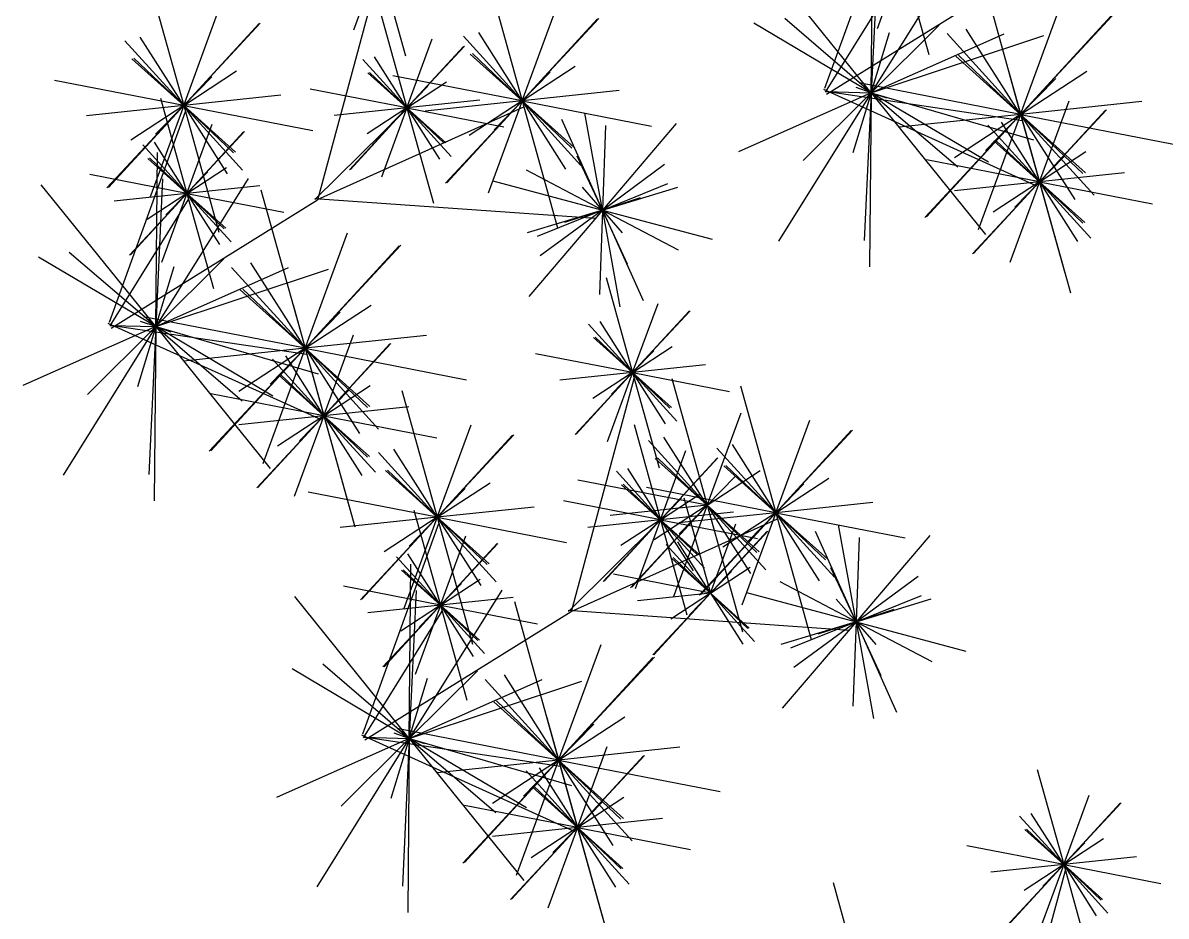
# Model space of a CAD drawing. Extents: x 2634 to 2816, y 1224 to 1357.
# Drawn here: x 2649.874 to 2651.316, y 1303.673 to 1304.8 of the extents above; entities that cross this region are included whole.
import ezdxf

# ---------------------------------------------------------------- set-up
doc = ezdxf.new("R2010")
doc.units = 0
doc.header["$LTSCALE"] = 35
doc.layers.add('FRACA', color=2, linetype='CONTINUOUS')

msp = doc.modelspace()

# ---------------------------------------------------------------- linework, layer by layer
at = {"layer": 'FRACA', "extrusion": (-0.26813, 0.963383, -1.83772e-16)}
for p, q in [((2650.8858, 1304.7177, 0.0036), (2650.9815, 1304.9831, -0.2874)), ((2650.2463, 1304.5769, 0.0007), (2650.3256, 1304.8706, -0.044)), ((2650.8865, 1304.7127, 0.0043), (2650.9856, 1304.8723, -0.03)), ((2650.8879, 1304.71, 0.0036), (2651.1482, 1304.8717, 0.0007)), ((2650.887, 1304.7138, 0.0029), (2651.1346, 1304.6769, -0.1847)), ((2649.9836, 1304.4226, 0.0036), (2650.0793, 1304.6881, -0.2874)), ((2650.2459, 1304.5771), (2650.5061, 1304.6939, -0.196)), ((2649.9843, 1304.4177, 0.0043), (2650.0834, 1304.5772, -0.03)), ((2649.9857, 1304.415, 0.0036), (2650.246, 1304.5767, 0.0007)), ((2649.9848, 1304.4188, 0.0029), (2650.2324, 1304.3819, -0.1847)), ((2650.566, 1304.0576, 0.0007), (2650.6454, 1304.3512, -0.044)), ((2650.3033, 1303.9033, 0.0036), (2650.3991, 1304.1687, -0.2874)), ((2650.5657, 1304.0577), (2650.8259, 1304.1746, -0.196)), ((2650.3041, 1303.8983, 0.0043), (2650.4032, 1304.0579, -0.03)), ((2650.3055, 1303.8957, 0.0036), (2650.5658, 1304.0574, 0.0007)), ((2650.3045, 1303.8994, 0.0029), (2650.5522, 1303.8625, -0.1847)), ((2651.1096, 1303.4372, 0.0007), (2651.189, 1303.7308, -0.044))]:
    msp.add_line(p, q, dxfattribs=at)
at = {"layer": 'FRACA', "extrusion": (0.684301, -0.641498, -0.346717)}
for p, q in [((2650.9441, 1304.7118, 0.2732), (2650.9461, 1304.9314, 0.3906)), ((2650.9441, 1304.7118, 0.2732), (2650.7999, 1304.8907, 0.1772)), ((2651.0609, 1304.8989, 0.1575), (2650.9441, 1304.7118, 0.2732)), ((2650.9441, 1304.7118, 0.2732), (2651.1618, 1304.7842, 0.3702)), ((2650.9441, 1304.7118, 0.2732), (2650.8274, 1304.5248, 0.3889)), ((2650.9441, 1304.7118, 0.2732), (2650.9251, 1304.7184, 0.025)), ((2650.9441, 1304.7118, 0.2732), (2650.9421, 1304.4922, 0.1558)), ((2650.9441, 1304.7118, 0.2732), (2651.0884, 1304.5329, 0.3691)), ((2650.9441, 1304.7118, 0.2732), (2650.9632, 1304.7052, 0.5214)), ((2650.0419, 1304.4168, 0.2732), (2650.044, 1304.6364, 0.3906)), ((2650.1587, 1304.6038, 0.1575), (2650.0419, 1304.4168, 0.2732)), ((2650.0419, 1304.4168, 0.2732), (2649.8977, 1304.5957, 0.1772)), ((2650.0419, 1304.4168, 0.2732), (2650.2596, 1304.4892, 0.3702)), ((2650.0419, 1304.4168, 0.2732), (2650.0229, 1304.4233, 0.025)), ((2650.0419, 1304.4168, 0.2732), (2649.9252, 1304.2297, 0.3889)), ((2650.0419, 1304.4168, 0.2732), (2650.0399, 1304.1972, 0.1558)), ((2650.0419, 1304.4168, 0.2732), (2650.1862, 1304.2379, 0.3691)), ((2650.0419, 1304.4168, 0.2732), (2650.061, 1304.4102, 0.5214)), ((2650.3617, 1303.8975, 0.2732), (2650.3637, 1304.1171, 0.3906)), ((2650.4784, 1304.0845, 0.1575), (2650.3617, 1303.8975, 0.2732)), ((2650.3617, 1303.8975, 0.2732), (2650.2175, 1304.0764, 0.1772)), ((2650.3617, 1303.8975, 0.2732), (2650.5793, 1303.9699, 0.3702)), ((2650.3617, 1303.8975, 0.2732), (2650.245, 1303.7104, 0.3889)), ((2650.3617, 1303.8975, 0.2732), (2650.3427, 1303.904, 0.025)), ((2650.3617, 1303.8975, 0.2732), (2650.3597, 1303.6778, 0.1558)), ((2650.3617, 1303.8975, 0.2732), (2650.506, 1303.7185, 0.3691)), ((2650.3617, 1303.8975, 0.2732), (2650.3807, 1303.8909, 0.5214))]:
    msp.add_line(p, q, dxfattribs=at)
at = {"layer": 'FRACA', "extrusion": (-0.908178, 0.025684, -0.417795)}
for p, q in [((2650.9528, 1304.8982, 0.2657), (2650.9441, 1304.7118, 0.2732)), ((2650.9441, 1304.7118, 0.2732), (2650.835, 1304.8054, 0.3925)), ((2650.9441, 1304.7118, 0.2732), (2651.0299, 1304.7972, 0.4155)), ((2650.9441, 1304.7118, 0.2732), (2650.9672, 1304.7876, 0.1041)), ((2650.9441, 1304.7118, 0.2732), (2651.1116, 1304.7862, 0.2372)), ((2650.9441, 1304.7118, 0.2732), (2650.7766, 1304.6374, 0.3092)), ((2650.9441, 1304.7118, 0.2732), (2650.8583, 1304.6264, 0.1309)), ((2650.9441, 1304.7118, 0.2732), (2650.921, 1304.636, 0.4423)), ((2650.9441, 1304.7118, 0.2732), (2650.9354, 1304.5254, 0.2807)), ((2650.9441, 1304.7118, 0.2732), (2651.0532, 1304.6183, 0.1539)), ((2650.0506, 1304.6032, 0.2657), (2650.0419, 1304.4168, 0.2732)), ((2650.0419, 1304.4168, 0.2732), (2649.9329, 1304.5103, 0.3925)), ((2650.0419, 1304.4168, 0.2732), (2650.1277, 1304.5022, 0.4155)), ((2650.0419, 1304.4168, 0.2732), (2650.065, 1304.4926, 0.1041)), ((2650.0419, 1304.4168, 0.2732), (2650.2094, 1304.4912, 0.2372)), ((2650.0419, 1304.4168, 0.2732), (2649.8744, 1304.3424, 0.3092)), ((2650.0419, 1304.4168, 0.2732), (2649.9561, 1304.3314, 0.1309)), ((2650.0419, 1304.4168, 0.2732), (2650.0188, 1304.341, 0.4423)), ((2650.0419, 1304.4168, 0.2732), (2650.0332, 1304.2304, 0.2807)), ((2650.0419, 1304.4168, 0.2732), (2650.151, 1304.3232, 0.1539)), ((2650.3704, 1304.0839, 0.2657), (2650.3617, 1303.8975, 0.2732)), ((2650.3617, 1303.8975, 0.2732), (2650.2526, 1303.991, 0.3925)), ((2650.3617, 1303.8975, 0.2732), (2650.4475, 1303.9828, 0.4155)), ((2650.3617, 1303.8975, 0.2732), (2650.3848, 1303.9733, 0.1041)), ((2650.3617, 1303.8975, 0.2732), (2650.5292, 1303.9719, 0.2372)), ((2650.3617, 1303.8975, 0.2732), (2650.1942, 1303.823, 0.3092)), ((2650.3617, 1303.8975, 0.2732), (2650.2759, 1303.8121, 0.1309)), ((2650.3617, 1303.8975, 0.2732), (2650.3386, 1303.8216, 0.4423)), ((2650.3617, 1303.8975, 0.2732), (2650.353, 1303.7111, 0.2807)), ((2650.3617, 1303.8975, 0.2732), (2650.4708, 1303.8039, 0.1539))]:
    msp.add_line(p, q, dxfattribs=at)
at = {"layer": 'FRACA', "extrusion": (-0.801363, -0.443394, -0.401521)}
for p, q in [((2650.3235, 1304.8782, -0.044), (2650.2914, 1304.7908, -0.0518)), ((2650.9835, 1304.8799, -0.03), (2650.9514, 1304.7925, -0.0379)), ((2651.1325, 1304.6845, -0.1847), (2651.1859, 1304.8301, -0.1716)), ((2650.504, 1304.7015, -0.196), (2650.5467, 1304.818, -0.1856)), ((2650.0772, 1304.6957, -0.2874), (2650.1199, 1304.8122, -0.2769)), ((2650.504, 1304.7015, -0.196), (2650.4492, 1304.7876, -0.2675)), ((2651.0398, 1304.7864, -0.1122), (2651.1325, 1304.6845, -0.1847)), ((2651.1325, 1304.6845, -0.1847), (2651.064, 1304.7921, -0.274)), ((2650.003, 1304.7772, -0.2294), (2650.0772, 1304.6957, -0.2874)), ((2650.0772, 1304.6957, -0.2874), (2650.0224, 1304.7817, -0.3588)), ((2650.3587, 1304.6927, 0.1877), (2650.3907, 1304.78, 0.1956)), ((2650.4299, 1304.783, -0.1381), (2650.504, 1304.7015, -0.196)), ((2650.3587, 1304.6927, 0.1877), (2650.3176, 1304.7572, 0.1342)), ((2650.3031, 1304.7538, 0.2312), (2650.3587, 1304.6927, 0.1877)), ((2650.504, 1304.7015, -0.196), (2650.5707, 1304.7452, -0.2917)), ((2650.0772, 1304.6957, -0.2874), (2650.1439, 1304.7394, -0.383)), ((2650.0772, 1304.6957, -0.2874), (2650.1125, 1304.732, -0.1737)), ((2650.504, 1304.7015, -0.196), (2650.5394, 1304.7378, -0.0823)), ((2651.1325, 1304.6845, -0.1847), (2651.2158, 1304.7391, -0.3043)), ((2651.1325, 1304.6845, -0.1847), (2651.1767, 1304.7299, -0.0426)), ((2650.3587, 1304.6927, 0.1877), (2650.4087, 1304.7254, 0.116)), ((2650.3587, 1304.6927, 0.1877), (2650.3852, 1304.7199, 0.273)), ((2650.504, 1304.7015, -0.196), (2650.4373, 1304.6579, -0.1004)), ((2650.504, 1304.7015, -0.196), (2650.4613, 1304.585, -0.2065)), ((2650.504, 1304.7015, -0.196), (2650.4686, 1304.6652, -0.3098)), ((2650.504, 1304.7015, -0.196), (2650.5588, 1304.6155, -0.1246)), ((2650.504, 1304.7015, -0.196), (2650.5781, 1304.6201, -0.254)), ((2651.1562, 1304.5995, 0.1657), (2651.1936, 1304.7014, 0.1749)), ((2650.0772, 1304.6957, -0.2874), (2650.0105, 1304.652, -0.1918)), ((2650.0772, 1304.6957, -0.2874), (2650.0344, 1304.5792, -0.2979)), ((2650.0772, 1304.6957, -0.2874), (2650.0418, 1304.6594, -0.4011)), ((2650.0772, 1304.6957, -0.2874), (2650.1319, 1304.6096, -0.216)), ((2650.0772, 1304.6957, -0.2874), (2650.1513, 1304.6142, -0.3454)), ((2650.3587, 1304.6927, 0.1877), (2650.3087, 1304.6599, 0.2595)), ((2650.3587, 1304.6927, 0.1877), (2650.3266, 1304.6053, 0.1799)), ((2650.3587, 1304.6927, 0.1877), (2650.3322, 1304.6654, 0.1024)), ((2650.3587, 1304.6927, 0.1877), (2650.3998, 1304.6281, 0.2413)), ((2650.3587, 1304.6927, 0.1877), (2650.4143, 1304.6316, 0.1442)), ((2651.1325, 1304.6845, -0.1847), (2651.0491, 1304.6299, -0.0652)), ((2651.1325, 1304.6845, -0.1847), (2651.079, 1304.5389, -0.1978)), ((2651.1325, 1304.6845, -0.1847), (2651.0883, 1304.6391, -0.3269)), ((2651.1325, 1304.6845, -0.1847), (2651.2009, 1304.577, -0.0955)), ((2651.1325, 1304.6845, -0.1847), (2651.2252, 1304.5827, -0.2572)), ((2650.0813, 1304.5849, -0.03), (2650.1133, 1304.6722, -0.0222)), ((2651.0913, 1304.6708, 0.2165), (2651.1562, 1304.5995, 0.1657)), ((2651.1562, 1304.5995, 0.1657), (2651.1083, 1304.6748, 0.1032)), ((2650.0257, 1304.646, 0.0135), (2650.0813, 1304.5849, -0.03)), ((2650.0813, 1304.5849, -0.03), (2650.0402, 1304.6494, -0.0836)), ((2651.1562, 1304.5995, 0.1657), (2651.2146, 1304.6377, 0.082)), ((2651.1562, 1304.5995, 0.1657), (2651.1872, 1304.6312, 0.2652)), ((2650.0813, 1304.5849, -0.03), (2650.1313, 1304.6176, -0.1018)), ((2650.0813, 1304.5849, -0.03), (2650.1078, 1304.6121, 0.0553)), ((2651.1562, 1304.5995, 0.1657), (2651.0979, 1304.5613, 0.2494)), ((2651.1562, 1304.5995, 0.1657), (2651.1188, 1304.4975, 0.1565)), ((2651.1562, 1304.5995, 0.1657), (2651.1253, 1304.5677, 0.0662)), ((2651.1562, 1304.5995, 0.1657), (2651.2041, 1304.5242, 0.2282)), ((2651.1562, 1304.5995, 0.1657), (2651.2211, 1304.5282, 0.115)), ((2650.0813, 1304.5849, -0.03), (2650.0312, 1304.5521, 0.0417)), ((2650.0813, 1304.5849, -0.03), (2650.0492, 1304.4975, -0.0379)), ((2650.0813, 1304.5849, -0.03), (2650.0547, 1304.5577, -0.1153)), ((2650.0813, 1304.5849, -0.03), (2650.1223, 1304.5203, 0.0235)), ((2650.0813, 1304.5849, -0.03), (2650.1369, 1304.5238, -0.0735)), ((2650.2303, 1304.3895, -0.1847), (2650.2837, 1304.5351, -0.1716)), ((2650.2303, 1304.3895, -0.1847), (2650.1618, 1304.4971, -0.274)), ((2650.1376, 1304.4914, -0.1122), (2650.2303, 1304.3895, -0.1847)), ((2650.2303, 1304.3895, -0.1847), (2650.3136, 1304.4441, -0.3043)), ((2650.6432, 1304.3589, -0.044), (2650.6753, 1304.4462, -0.0361)), ((2650.2303, 1304.3895, -0.1847), (2650.2745, 1304.4349, -0.0426)), ((2650.6432, 1304.3589, -0.044), (2650.6022, 1304.4234, -0.0975)), ((2650.5876, 1304.42, -0.0005), (2650.6432, 1304.3589, -0.044)), ((2650.254, 1304.3045, 0.1657), (2650.2914, 1304.4064, 0.1749)), ((2650.2303, 1304.3895, -0.1847), (2650.1469, 1304.3349, -0.0652)), ((2650.2303, 1304.3895, -0.1847), (2650.1769, 1304.2439, -0.1978)), ((2650.2303, 1304.3895, -0.1847), (2650.1861, 1304.3441, -0.3269)), ((2650.2303, 1304.3895, -0.1847), (2650.2987, 1304.2819, -0.0955)), ((2650.2303, 1304.3895, -0.1847), (2650.323, 1304.2876, -0.2572)), ((2650.6432, 1304.3589, -0.044), (2650.6933, 1304.3916, -0.1157)), ((2650.6432, 1304.3589, -0.044), (2650.6698, 1304.3861, 0.0413)), ((2650.1891, 1304.3758, 0.2165), (2650.254, 1304.3045, 0.1657)), ((2650.254, 1304.3045, 0.1657), (2650.2061, 1304.3798, 0.1032)), ((2650.6432, 1304.3589, -0.044), (2650.5932, 1304.3261, 0.0278)), ((2650.6432, 1304.3589, -0.044), (2650.6112, 1304.2715, -0.0518)), ((2650.6432, 1304.3589, -0.044), (2650.6167, 1304.3316, -0.1293)), ((2650.6432, 1304.3589, -0.044), (2650.6843, 1304.2943, 0.0096)), ((2650.6432, 1304.3589, -0.044), (2650.6988, 1304.2977, -0.0875)), ((2650.254, 1304.3045, 0.1657), (2650.3124, 1304.3427, 0.082)), ((2650.254, 1304.3045, 0.1657), (2650.285, 1304.3362, 0.2652)), ((2650.7373, 1304.1916, -0.2874), (2650.78, 1304.3081, -0.2769)), ((2650.254, 1304.3045, 0.1657), (2650.1957, 1304.2662, 0.2494)), ((2650.254, 1304.3045, 0.1657), (2650.2166, 1304.2025, 0.1565)), ((2650.254, 1304.3045, 0.1657), (2650.2231, 1304.2727, 0.0662)), ((2650.254, 1304.3045, 0.1657), (2650.3019, 1304.2292, 0.2282)), ((2650.254, 1304.3045, 0.1657), (2650.3189, 1304.2332, 0.115)), ((2650.8238, 1304.1822, -0.196), (2650.8665, 1304.2987, -0.1856)), ((2650.3969, 1304.1764, -0.2874), (2650.4397, 1304.2929, -0.2769)), ((2650.6631, 1304.2731, -0.2294), (2650.7373, 1304.1916, -0.2874)), ((2650.7373, 1304.1916, -0.2874), (2650.6825, 1304.2776, -0.3588)), ((2650.8238, 1304.1822, -0.196), (2650.769, 1304.2683, -0.2675)), ((2650.3228, 1304.2579, -0.2294), (2650.3969, 1304.1764, -0.2874)), ((2650.3969, 1304.1764, -0.2874), (2650.3422, 1304.2624, -0.3588)), ((2650.6785, 1304.1733, 0.1877), (2650.7105, 1304.2607, 0.1956)), ((2650.7496, 1304.2637, -0.1381), (2650.8238, 1304.1822, -0.196)), ((2650.6785, 1304.1733, 0.1877), (2650.6374, 1304.2379, 0.1342)), ((2650.6228, 1304.2345, 0.2312), (2650.6785, 1304.1733, 0.1877)), ((2650.7373, 1304.1916, -0.2874), (2650.8039, 1304.2353, -0.383)), ((2650.7373, 1304.1916, -0.2874), (2650.7726, 1304.2279, -0.1737)), ((2650.8238, 1304.1822, -0.196), (2650.8905, 1304.2259, -0.2917)), ((2650.3969, 1304.1764, -0.2874), (2650.4636, 1304.22, -0.383)), ((2650.3969, 1304.1764, -0.2874), (2650.4323, 1304.2127, -0.1737)), ((2650.8238, 1304.1822, -0.196), (2650.8591, 1304.2185, -0.0823)), ((2650.6785, 1304.1733, 0.1877), (2650.7285, 1304.2061, 0.116)), ((2650.6785, 1304.1733, 0.1877), (2650.705, 1304.2006, 0.273)), ((2650.7373, 1304.1916, -0.2874), (2650.6706, 1304.1479, -0.1918)), ((2650.7373, 1304.1916, -0.2874), (2650.6945, 1304.0751, -0.2979)), ((2650.7373, 1304.1916, -0.2874), (2650.7019, 1304.1553, -0.4011)), ((2650.7373, 1304.1916, -0.2874), (2650.792, 1304.1055, -0.216)), ((2650.7373, 1304.1916, -0.2874), (2650.8114, 1304.1101, -0.3454)), ((2650.8238, 1304.1822, -0.196), (2650.7571, 1304.1385, -0.1004)), ((2650.8238, 1304.1822, -0.196), (2650.781, 1304.0657, -0.2065)), ((2650.8238, 1304.1822, -0.196), (2650.7884, 1304.1459, -0.3098)), ((2650.8238, 1304.1822, -0.196), (2650.8785, 1304.0962, -0.1246)), ((2650.8238, 1304.1822, -0.196), (2650.8979, 1304.1007, -0.254)), ((2650.3969, 1304.1764, -0.2874), (2650.3302, 1304.1327, -0.1918)), ((2650.3969, 1304.1764, -0.2874), (2650.3542, 1304.0599, -0.2979)), ((2650.3969, 1304.1764, -0.2874), (2650.3616, 1304.1401, -0.4011)), ((2650.3969, 1304.1764, -0.2874), (2650.4517, 1304.0903, -0.216)), ((2650.3969, 1304.1764, -0.2874), (2650.4711, 1304.0949, -0.3454)), ((2650.6785, 1304.1733, 0.1877), (2650.6284, 1304.1406, 0.2595)), ((2650.6785, 1304.1733, 0.1877), (2650.6464, 1304.086, 0.1799)), ((2650.6785, 1304.1733, 0.1877), (2650.6519, 1304.1461, 0.1024)), ((2650.6785, 1304.1733, 0.1877), (2650.7195, 1304.1088, 0.2413)), ((2650.6785, 1304.1733, 0.1877), (2650.7341, 1304.1122, 0.1442)), ((2650.7413, 1304.0808, -0.03), (2650.7734, 1304.1681, -0.0222)), ((2650.401, 1304.0656, -0.03), (2650.4331, 1304.1529, -0.0222)), ((2650.6857, 1304.1419, 0.0135), (2650.7413, 1304.0808, -0.03)), ((2650.7413, 1304.0808, -0.03), (2650.7003, 1304.1453, -0.0836)), ((2650.3454, 1304.1267, 0.0135), (2650.401, 1304.0656, -0.03)), ((2650.401, 1304.0656, -0.03), (2650.3599, 1304.1301, -0.0836)), ((2650.7413, 1304.0808, -0.03), (2650.7914, 1304.1135, -0.1018)), ((2650.7413, 1304.0808, -0.03), (2650.7679, 1304.108, 0.0553)), ((2650.401, 1304.0656, -0.03), (2650.451, 1304.0983, -0.1018)), ((2650.401, 1304.0656, -0.03), (2650.4275, 1304.0928, 0.0553)), ((2650.7413, 1304.0808, -0.03), (2650.6913, 1304.048, 0.0417)), ((2650.7413, 1304.0808, -0.03), (2650.7148, 1304.0535, -0.1153)), ((2650.7413, 1304.0808, -0.03), (2650.7824, 1304.0162, 0.0235)), ((2650.7413, 1304.0808, -0.03), (2650.797, 1304.0197, -0.0735)), ((2650.401, 1304.0656, -0.03), (2650.351, 1304.0328, 0.0417)), ((2650.401, 1304.0656, -0.03), (2650.369, 1303.9782, -0.0379)), ((2650.401, 1304.0656, -0.03), (2650.3745, 1304.0383, -0.1153)), ((2650.401, 1304.0656, -0.03), (2650.4421, 1304.001, 0.0235)), ((2650.401, 1304.0656, -0.03), (2650.4566, 1304.0044, -0.0735)), ((2650.55, 1303.8702, -0.1847), (2650.6035, 1304.0158, -0.1716)), ((2650.55, 1303.8702, -0.1847), (2650.4816, 1303.9777, -0.274)), ((2650.4574, 1303.972, -0.1122), (2650.55, 1303.8702, -0.1847)), ((2650.55, 1303.8702, -0.1847), (2650.6334, 1303.9248, -0.3043)), ((2650.55, 1303.8702, -0.1847), (2650.5943, 1303.9156, -0.0426)), ((2650.5738, 1303.7851, 0.1657), (2650.6112, 1303.8871, 0.1749)), ((2650.55, 1303.8702, -0.1847), (2650.4667, 1303.8156, -0.0652)), ((2650.55, 1303.8702, -0.1847), (2650.4966, 1303.7246, -0.1978)), ((2650.55, 1303.8702, -0.1847), (2650.5058, 1303.8248, -0.3269)), ((2650.55, 1303.8702, -0.1847), (2650.6185, 1303.7626, -0.0955)), ((2650.55, 1303.8702, -0.1847), (2650.6427, 1303.7683, -0.2572)), ((2650.5089, 1303.8564, 0.2165), (2650.5738, 1303.7851, 0.1657)), ((2650.5738, 1303.7851, 0.1657), (2650.5259, 1303.8604, 0.1032)), ((2650.5738, 1303.7851, 0.1657), (2650.6321, 1303.8233, 0.082)), ((2651.1868, 1303.7384, -0.044), (2651.2189, 1303.8258, -0.0361)), ((2650.5738, 1303.7851, 0.1657), (2650.6047, 1303.8169, 0.2652)), ((2651.1312, 1303.7995, -0.0005), (2651.1868, 1303.7384, -0.044)), ((2651.1868, 1303.7384, -0.044), (2651.1458, 1303.8029, -0.0975)), ((2650.5738, 1303.7851, 0.1657), (2650.5154, 1303.7469, 0.2494)), ((2650.5738, 1303.7851, 0.1657), (2650.5364, 1303.6832, 0.1565)), ((2650.5738, 1303.7851, 0.1657), (2650.5428, 1303.7534, 0.0662)), ((2650.5738, 1303.7851, 0.1657), (2650.6217, 1303.7098, 0.2282)), ((2650.5738, 1303.7851, 0.1657), (2650.6387, 1303.7138, 0.115)), ((2651.1868, 1303.7384, -0.044), (2651.2369, 1303.7712, -0.1157)), ((2651.1868, 1303.7384, -0.044), (2651.2134, 1303.7656, 0.0413)), ((2651.1868, 1303.7384, -0.044), (2651.1368, 1303.7056, 0.0278)), ((2651.1868, 1303.7384, -0.044), (2651.1548, 1303.651, -0.0518)), ((2651.1868, 1303.7384, -0.044), (2651.1603, 1303.7112, -0.1293)), ((2651.1868, 1303.7384, -0.044), (2651.2279, 1303.6739, 0.0096)), ((2651.1868, 1303.7384, -0.044), (2651.2424, 1303.6773, -0.0875))]:
    msp.add_line(p, q, dxfattribs=at)
at = {"layer": 'FRACA', "extrusion": (0.784934, 0.218464, -0.579786)}
for p, q in [((2650.3235, 1304.8782, -0.044), (2650.3569, 1304.7582, -0.044)), ((2650.9835, 1304.8799, -0.03), (2651.0168, 1304.76, -0.03)), ((2651.0768, 1304.8844, -0.1847), (2651.1325, 1304.6845, -0.1847)), ((2650.4595, 1304.8615, -0.196), (2650.504, 1304.7015, -0.196)), ((2650.0327, 1304.8556, -0.2874), (2650.0772, 1304.6957, -0.2874)), ((2650.3253, 1304.8126, 0.1877), (2650.3587, 1304.6927, 0.1877)), ((2651.1325, 1304.6845, -0.1847), (2651.2512, 1304.8139, -0.0741)), ((2650.0772, 1304.6957, -0.2874), (2650.1722, 1304.7992, -0.1989)), ((2650.504, 1304.7015, -0.196), (2650.599, 1304.805, -0.1076)), ((2650.3587, 1304.6927, 0.1877), (2650.4299, 1304.7703, 0.2541)), ((2650.0772, 1304.6957, -0.2874), (2650.0144, 1304.7553, -0.4291)), ((2650.504, 1304.7015, -0.196), (2650.4385, 1304.7604, -0.0553)), ((2650.504, 1304.7015, -0.196), (2650.4412, 1304.7611, -0.3377)), ((2651.1325, 1304.6845, -0.1847), (2651.0507, 1304.7581, -0.0088)), ((2651.1325, 1304.6845, -0.1847), (2651.054, 1304.759, -0.3618)), ((2650.0772, 1304.6957, -0.2874), (2650.0117, 1304.7545, -0.1466)), ((2650.0772, 1304.6957, -0.2874), (2649.9142, 1304.7274, -0.2889)), ((2650.3587, 1304.6927, 0.1877), (2650.3096, 1304.7368, 0.2933)), ((2650.3587, 1304.6927, 0.1877), (2650.3116, 1304.7374, 0.0815)), ((2650.504, 1304.7015, -0.196), (2650.341, 1304.7332, -0.1975)), ((2651.1173, 1304.7394, 0.1657), (2651.1562, 1304.5995, 0.1657)), ((2650.3587, 1304.6927, 0.1877), (2650.2365, 1304.7165, 0.1866)), ((2651.1325, 1304.6845, -0.1847), (2650.9288, 1304.7242, -0.1866)), ((2650.0479, 1304.7048, -0.03), (2650.0813, 1304.5849, -0.03)), ((2650.504, 1304.7015, -0.196), (2650.409, 1304.598, -0.2845)), ((2650.504, 1304.7015, -0.196), (2650.5695, 1304.6427, -0.3368)), ((2650.504, 1304.7015, -0.196), (2650.667, 1304.6698, -0.1946)), ((2650.504, 1304.7015, -0.196), (2650.5668, 1304.642, -0.0544)), ((2650.504, 1304.7015, -0.196), (2650.5485, 1304.5416, -0.196)), ((2650.0772, 1304.6957, -0.2874), (2649.9822, 1304.5922, -0.3759)), ((2650.0772, 1304.6957, -0.2874), (2650.1426, 1304.6369, -0.4282)), ((2650.0772, 1304.6957, -0.2874), (2650.2401, 1304.664, -0.286)), ((2650.0772, 1304.6957, -0.2874), (2650.14, 1304.6361, -0.1457)), ((2650.0772, 1304.6957, -0.2874), (2650.1217, 1304.5358, -0.2874)), ((2650.3587, 1304.6927, 0.1877), (2650.2874, 1304.615, 0.1214)), ((2650.3587, 1304.6927, 0.1877), (2650.4078, 1304.6485, 0.0821)), ((2650.3587, 1304.6927, 0.1877), (2650.4809, 1304.6689, 0.1888)), ((2650.3587, 1304.6927, 0.1877), (2650.4058, 1304.648, 0.294)), ((2650.3587, 1304.6927, 0.1877), (2650.3921, 1304.5727, 0.1877)), ((2651.1325, 1304.6845, -0.1847), (2651.0137, 1304.5552, -0.2953)), ((2651.1325, 1304.6845, -0.1847), (2651.2143, 1304.611, -0.3607)), ((2651.1325, 1304.6845, -0.1847), (2651.3362, 1304.6449, -0.1829)), ((2651.1325, 1304.6845, -0.1847), (2651.2109, 1304.61, -0.0077)), ((2651.1325, 1304.6845, -0.1847), (2651.1881, 1304.4846, -0.1847)), ((2651.1562, 1304.5995, 0.1657), (2651.2393, 1304.69, 0.2431)), ((2650.0813, 1304.5849, -0.03), (2650.1525, 1304.6625, 0.0363)), ((2651.1562, 1304.5995, 0.1657), (2651.0989, 1304.651, 0.2889)), ((2651.1562, 1304.5995, 0.1657), (2651.1013, 1304.6516, 0.0418)), ((2650.0813, 1304.5849, -0.03), (2650.0322, 1304.629, 0.0755)), ((2650.0813, 1304.5849, -0.03), (2650.0342, 1304.6296, -0.1363)), ((2651.1562, 1304.5995, 0.1657), (2651.0136, 1304.6272, 0.1644)), ((2650.0813, 1304.5849, -0.03), (2649.959, 1304.6087, -0.0311)), ((2651.1562, 1304.5995, 0.1657), (2651.0731, 1304.5089, 0.0883)), ((2651.1562, 1304.5995, 0.1657), (2651.2135, 1304.548, 0.0425)), ((2651.1562, 1304.5995, 0.1657), (2651.2988, 1304.5717, 0.167)), ((2651.1562, 1304.5995, 0.1657), (2651.2111, 1304.5473, 0.2897)), ((2651.1562, 1304.5995, 0.1657), (2651.1952, 1304.4595, 0.1657)), ((2650.0813, 1304.5849, -0.03), (2650.01, 1304.5073, -0.0964)), ((2650.0813, 1304.5849, -0.03), (2650.1304, 1304.5408, -0.1356)), ((2650.0813, 1304.5849, -0.03), (2650.2035, 1304.5611, -0.029)), ((2650.0813, 1304.5849, -0.03), (2650.1283, 1304.5402, 0.0762)), ((2650.0813, 1304.5849, -0.03), (2650.1146, 1304.4649, -0.03)), ((2650.1746, 1304.5894, -0.1847), (2650.2303, 1304.3895, -0.1847)), ((2650.2303, 1304.3895, -0.1847), (2650.349, 1304.5189, -0.0741)), ((2650.6099, 1304.4788, -0.044), (2650.6432, 1304.3589, -0.044)), ((2650.2303, 1304.3895, -0.1847), (2650.1485, 1304.4631, -0.0088)), ((2650.2303, 1304.3895, -0.1847), (2650.1518, 1304.464, -0.3618)), ((2650.2151, 1304.4444, 0.1657), (2650.254, 1304.3045, 0.1657)), ((2650.2303, 1304.3895, -0.1847), (2650.0266, 1304.4291, -0.1866)), ((2650.6432, 1304.3589, -0.044), (2650.7145, 1304.4365, 0.0224)), ((2650.254, 1304.3045, 0.1657), (2650.3372, 1304.395, 0.2431)), ((2650.6432, 1304.3589, -0.044), (2650.5941, 1304.403, 0.0616)), ((2650.6432, 1304.3589, -0.044), (2650.5962, 1304.4036, -0.1502)), ((2650.2303, 1304.3895, -0.1847), (2650.1115, 1304.2601, -0.2953)), ((2650.2303, 1304.3895, -0.1847), (2650.3121, 1304.316, -0.3607)), ((2650.2303, 1304.3895, -0.1847), (2650.434, 1304.3499, -0.1829)), ((2650.2303, 1304.3895, -0.1847), (2650.3088, 1304.315, -0.0077)), ((2650.2303, 1304.3895, -0.1847), (2650.2859, 1304.1896, -0.1847)), ((2650.6432, 1304.3589, -0.044), (2650.521, 1304.3826, -0.0451)), ((2650.254, 1304.3045, 0.1657), (2650.1968, 1304.3559, 0.2889)), ((2650.254, 1304.3045, 0.1657), (2650.1991, 1304.3566, 0.0418)), ((2650.6432, 1304.3589, -0.044), (2650.572, 1304.2812, -0.1103)), ((2650.6432, 1304.3589, -0.044), (2650.6923, 1304.3147, -0.1496)), ((2650.6432, 1304.3589, -0.044), (2650.7655, 1304.3351, -0.0429)), ((2650.6432, 1304.3589, -0.044), (2650.6903, 1304.3142, 0.0623)), ((2650.6432, 1304.3589, -0.044), (2650.6766, 1304.2389, -0.044)), ((2650.6927, 1304.3515, -0.2874), (2650.7373, 1304.1916, -0.2874)), ((2650.7793, 1304.3421, -0.196), (2650.8238, 1304.1822, -0.196)), ((2650.254, 1304.3045, 0.1657), (2650.1114, 1304.3322, 0.1644)), ((2650.3524, 1304.3363, -0.2874), (2650.3969, 1304.1764, -0.2874)), ((2650.254, 1304.3045, 0.1657), (2650.1709, 1304.2139, 0.0883)), ((2650.254, 1304.3045, 0.1657), (2650.3113, 1304.253, 0.0425)), ((2650.254, 1304.3045, 0.1657), (2650.3966, 1304.2767, 0.167)), ((2650.254, 1304.3045, 0.1657), (2650.309, 1304.2523, 0.2897)), ((2650.254, 1304.3045, 0.1657), (2650.293, 1304.1645, 0.1657)), ((2650.3969, 1304.1764, -0.2874), (2650.4919, 1304.2799, -0.1989)), ((2650.6451, 1304.2933, 0.1877), (2650.6785, 1304.1733, 0.1877)), ((2650.8238, 1304.1822, -0.196), (2650.9188, 1304.2857, -0.1076)), ((2650.7373, 1304.1916, -0.2874), (2650.6718, 1304.2504, -0.1466)), ((2650.7373, 1304.1916, -0.2874), (2650.6745, 1304.2512, -0.4291)), ((2650.6785, 1304.1733, 0.1877), (2650.7497, 1304.251, 0.2541)), ((2650.3969, 1304.1764, -0.2874), (2650.3342, 1304.236, -0.4291)), ((2650.8238, 1304.1822, -0.196), (2650.7583, 1304.2411, -0.0553)), ((2650.8238, 1304.1822, -0.196), (2650.761, 1304.2418, -0.3377)), ((2650.3969, 1304.1764, -0.2874), (2650.3315, 1304.2352, -0.1466)), ((2650.7373, 1304.1916, -0.2874), (2650.5743, 1304.2233, -0.2889)), ((2650.3969, 1304.1764, -0.2874), (2650.234, 1304.2081, -0.2889)), ((2650.6785, 1304.1733, 0.1877), (2650.6294, 1304.2175, 0.2933)), ((2650.6785, 1304.1733, 0.1877), (2650.6314, 1304.218, 0.0815)), ((2650.8238, 1304.1822, -0.196), (2650.6608, 1304.2139, -0.1975)), ((2650.6785, 1304.1733, 0.1877), (2650.5562, 1304.1971, 0.1866)), ((2650.708, 1304.2007, -0.03), (2650.7413, 1304.0808, -0.03)), ((2650.3676, 1304.1855, -0.03), (2650.401, 1304.0656, -0.03)), ((2650.7373, 1304.1916, -0.2874), (2650.6423, 1304.0881, -0.3759)), ((2650.8238, 1304.1822, -0.196), (2650.7288, 1304.0787, -0.2845)), ((2650.7373, 1304.1916, -0.2874), (2650.8027, 1304.1327, -0.4282)), ((2650.7373, 1304.1916, -0.2874), (2650.8, 1304.132, -0.1457)), ((2650.7373, 1304.1916, -0.2874), (2650.7818, 1304.0317, -0.2874)), ((2650.8238, 1304.1822, -0.196), (2650.8892, 1304.1234, -0.3368)), ((2650.8238, 1304.1822, -0.196), (2650.9867, 1304.1505, -0.1946)), ((2650.8238, 1304.1822, -0.196), (2650.8865, 1304.1226, -0.0544)), ((2650.8238, 1304.1822, -0.196), (2650.8683, 1304.0223, -0.196)), ((2650.3969, 1304.1764, -0.2874), (2650.3019, 1304.0729, -0.3759)), ((2650.3969, 1304.1764, -0.2874), (2650.4624, 1304.1175, -0.4282)), ((2650.3969, 1304.1764, -0.2874), (2650.5599, 1304.1447, -0.286)), ((2650.3969, 1304.1764, -0.2874), (2650.4597, 1304.1168, -0.1457)), ((2650.3969, 1304.1764, -0.2874), (2650.4414, 1304.0164, -0.2874)), ((2650.6785, 1304.1733, 0.1877), (2650.6072, 1304.0957, 0.1214)), ((2650.6785, 1304.1733, 0.1877), (2650.7275, 1304.1292, 0.0821)), ((2650.6785, 1304.1733, 0.1877), (2650.8007, 1304.1496, 0.1888)), ((2650.6785, 1304.1733, 0.1877), (2650.7255, 1304.1287, 0.294)), ((2650.6785, 1304.1733, 0.1877), (2650.7118, 1304.0534, 0.1877)), ((2650.7413, 1304.0808, -0.03), (2650.8126, 1304.1584, 0.0363)), ((2650.401, 1304.0656, -0.03), (2650.4723, 1304.1432, 0.0363)), ((2650.7413, 1304.0808, -0.03), (2650.6923, 1304.1249, 0.0755)), ((2650.7413, 1304.0808, -0.03), (2650.6943, 1304.1255, -0.1363)), ((2650.401, 1304.0656, -0.03), (2650.3519, 1304.1097, 0.0755)), ((2650.401, 1304.0656, -0.03), (2650.3539, 1304.1103, -0.1363)), ((2650.7413, 1304.0808, -0.03), (2650.6191, 1304.1045, -0.0311)), ((2650.401, 1304.0656, -0.03), (2650.2788, 1304.0893, -0.0311)), ((2650.7413, 1304.0808, -0.03), (2650.6701, 1304.0031, -0.0964)), ((2650.7413, 1304.0808, -0.03), (2650.7904, 1304.0366, -0.1356)), ((2650.7413, 1304.0808, -0.03), (2650.7884, 1304.0361, 0.0762)), ((2650.401, 1304.0656, -0.03), (2650.3298, 1303.9879, -0.0964)), ((2650.401, 1304.0656, -0.03), (2650.4501, 1304.0214, -0.1356)), ((2650.401, 1304.0656, -0.03), (2650.5233, 1304.0418, -0.029)), ((2650.401, 1304.0656, -0.03), (2650.4481, 1304.0209, 0.0762)), ((2650.401, 1304.0656, -0.03), (2650.4344, 1303.9456, -0.03)), ((2650.4944, 1304.0701, -0.1847), (2650.55, 1303.8702, -0.1847)), ((2650.55, 1303.8702, -0.1847), (2650.6688, 1303.9996, -0.0741)), ((2650.55, 1303.8702, -0.1847), (2650.4682, 1303.9437, -0.0088)), ((2650.55, 1303.8702, -0.1847), (2650.4716, 1303.9447, -0.3618)), ((2650.5348, 1303.9251, 0.1657), (2650.5738, 1303.7851, 0.1657)), ((2650.55, 1303.8702, -0.1847), (2650.3463, 1303.9098, -0.1866)), ((2650.5738, 1303.7851, 0.1657), (2650.6569, 1303.8757, 0.2431)), ((2650.55, 1303.8702, -0.1847), (2650.4313, 1303.7408, -0.2953)), ((2650.55, 1303.8702, -0.1847), (2650.6319, 1303.7966, -0.3607)), ((2650.55, 1303.8702, -0.1847), (2650.7538, 1303.8306, -0.1829)), ((2650.55, 1303.8702, -0.1847), (2650.6285, 1303.7957, -0.0077)), ((2650.55, 1303.8702, -0.1847), (2650.6057, 1303.6703, -0.1847)), ((2651.1535, 1303.8583, -0.044), (2651.1868, 1303.7384, -0.044)), ((2650.5738, 1303.7851, 0.1657), (2650.5165, 1303.8366, 0.2889)), ((2650.5738, 1303.7851, 0.1657), (2650.5189, 1303.8373, 0.0418)), ((2650.5738, 1303.7851, 0.1657), (2650.4312, 1303.8129, 0.1644)), ((2651.1868, 1303.7384, -0.044), (2651.2581, 1303.816, 0.0224)), ((2650.5738, 1303.7851, 0.1657), (2650.4907, 1303.6946, 0.0883)), ((2650.5738, 1303.7851, 0.1657), (2650.6311, 1303.7336, 0.0425)), ((2650.5738, 1303.7851, 0.1657), (2650.7164, 1303.7574, 0.167)), ((2650.5738, 1303.7851, 0.1657), (2650.6287, 1303.733, 0.2897)), ((2650.5738, 1303.7851, 0.1657), (2650.6127, 1303.6452, 0.1657)), ((2651.1868, 1303.7384, -0.044), (2651.1377, 1303.7825, 0.0616)), ((2651.1868, 1303.7384, -0.044), (2651.1398, 1303.7831, -0.1502)), ((2651.1868, 1303.7384, -0.044), (2651.0646, 1303.7622, -0.0451)), ((2651.1868, 1303.7384, -0.044), (2651.1156, 1303.6608, -0.1103)), ((2651.1868, 1303.7384, -0.044), (2651.2359, 1303.6943, -0.1496)), ((2651.1868, 1303.7384, -0.044), (2651.3091, 1303.7146, -0.0429)), ((2651.1868, 1303.7384, -0.044), (2651.2339, 1303.6937, 0.0623)), ((2651.1868, 1303.7384, -0.044), (2651.2202, 1303.6185, -0.044)), ((2650.896, 1303.7158, -0.2874), (2650.9405, 1303.5559, -0.2874))]:
    msp.add_line(p, q, dxfattribs=at)
at = {"layer": 'FRACA', "extrusion": (0.336367, 0.093618, 0.937066)}
for p, q in [((2651.1325, 1304.6845, -0.1847), (2651.2533, 1304.8145, -0.2924)), ((2650.0772, 1304.6957, -0.2874), (2650.1738, 1304.7997, -0.3735)), ((2650.504, 1304.7015, -0.196), (2650.6007, 1304.8055, -0.2821)), ((2650.3587, 1304.6927, 0.1877), (2650.4312, 1304.7706, 0.1232)), ((2650.4073, 1304.5976, -0.11), (2650.504, 1304.7015, -0.196)), ((2649.9805, 1304.5917, -0.2013), (2650.0772, 1304.6957, -0.2874)), ((2650.2862, 1304.6147, 0.2523), (2650.3587, 1304.6927, 0.1877)), ((2651.0117, 1304.5546, -0.0771), (2651.1325, 1304.6845, -0.1847)), ((2651.1562, 1304.5995, 0.1657), (2651.2408, 1304.6904, 0.0904)), ((2650.0813, 1304.5849, -0.03), (2650.1538, 1304.6629, -0.0946)), ((2651.0716, 1304.5085, 0.241), (2651.1562, 1304.5995, 0.1657)), ((2650.0088, 1304.5069, 0.0345), (2650.0813, 1304.5849, -0.03)), ((2650.2303, 1304.3895, -0.1847), (2650.3511, 1304.5195, -0.2924)), ((2650.6432, 1304.3589, -0.044), (2650.7157, 1304.4368, -0.1085)), ((2650.254, 1304.3045, 0.1657), (2650.3386, 1304.3954, 0.0904)), ((2650.1095, 1304.2596, -0.0771), (2650.2303, 1304.3895, -0.1847)), ((2650.5707, 1304.2809, 0.0206), (2650.6432, 1304.3589, -0.044)), ((2650.1695, 1304.2135, 0.241), (2650.254, 1304.3045, 0.1657)), ((2650.3969, 1304.1764, -0.2874), (2650.4936, 1304.2803, -0.3735)), ((2650.8238, 1304.1822, -0.196), (2650.9204, 1304.2862, -0.2821)), ((2650.6785, 1304.1733, 0.1877), (2650.7509, 1304.2513, 0.1232)), ((2650.6406, 1304.0876, -0.2013), (2650.7373, 1304.1916, -0.2874)), ((2650.7271, 1304.0783, -0.11), (2650.8238, 1304.1822, -0.196)), ((2650.3003, 1304.0724, -0.2013), (2650.3969, 1304.1764, -0.2874)), ((2650.606, 1304.0954, 0.2523), (2650.6785, 1304.1733, 0.1877)), ((2650.7413, 1304.0808, -0.03), (2650.8138, 1304.1587, -0.0946)), ((2650.401, 1304.0656, -0.03), (2650.4735, 1304.1435, -0.0946)), ((2650.6689, 1304.0028, 0.0345), (2650.7413, 1304.0808, -0.03)), ((2650.3285, 1303.9876, 0.0345), (2650.401, 1304.0656, -0.03)), ((2650.55, 1303.8702, -0.1847), (2650.6709, 1304.0001, -0.2924)), ((2650.5738, 1303.7851, 0.1657), (2650.6584, 1303.8761, 0.0904)), ((2650.4292, 1303.7402, -0.0771), (2650.55, 1303.8702, -0.1847)), ((2651.1868, 1303.7384, -0.044), (2651.2593, 1303.8164, -0.1085)), ((2650.4892, 1303.6942, 0.241), (2650.5738, 1303.7851, 0.1657)), ((2651.1143, 1303.6604, 0.0206), (2651.1868, 1303.7384, -0.044))]:
    msp.add_line(p, q, dxfattribs=at)
at = {"layer": 'FRACA', "extrusion": (0.636859, -0.060529, -0.7686)}
for p, q in [((2650.9441, 1304.7118, 0.2732), (2650.7963, 1304.7995, 0.2001)), ((2651.0919, 1304.6242, 0.3463), (2650.9441, 1304.7118, 0.2732)), ((2650.0419, 1304.4168, 0.2732), (2649.8941, 1304.5044, 0.2001)), ((2650.1898, 1304.3291, 0.3463), (2650.0419, 1304.4168, 0.2732)), ((2650.3617, 1303.8975, 0.2732), (2650.2139, 1303.9851, 0.2001)), ((2650.5095, 1303.8098, 0.3463), (2650.3617, 1303.8975, 0.2732))]:
    msp.add_line(p, q, dxfattribs=at)
at = {"layer": 'FRACA', "extrusion": (0.261757, 0.706282, -0.657761)}
for p, q in [((2650.6264, 1304.7145, -0.1773), (2650.504, 1304.7015, -0.196)), ((2650.1996, 1304.7086, -0.2686), (2650.0772, 1304.6957, -0.2874)), ((2650.4505, 1304.7024, 0.2018), (2650.3587, 1304.6927, 0.1877)), ((2650.504, 1304.7015, -0.196), (2650.3816, 1304.6886, -0.2148)), ((2651.2855, 1304.7007, -0.1612), (2651.1325, 1304.6845, -0.1847)), ((2650.0772, 1304.6957, -0.2874), (2649.9548, 1304.6828, -0.3062)), ((2650.3587, 1304.6927, 0.1877), (2650.2669, 1304.683, 0.1736)), ((2651.1325, 1304.6845, -0.1847), (2650.9795, 1304.6684, -0.2082)), ((2651.2633, 1304.6108, 0.1822), (2651.1562, 1304.5995, 0.1657)), ((2651.1562, 1304.5995, 0.1657), (2651.0491, 1304.5882, 0.1493)), ((2650.0813, 1304.5849, -0.03), (2649.9895, 1304.5752, -0.0441)), ((2650.1731, 1304.5946, -0.0159), (2650.0813, 1304.5849, -0.03)), ((2650.3833, 1304.4057, -0.1612), (2650.2303, 1304.3895, -0.1847)), ((2650.2303, 1304.3895, -0.1847), (2650.0773, 1304.3733, -0.2082)), ((2650.735, 1304.3686, -0.0299), (2650.6432, 1304.3589, -0.044)), ((2650.6432, 1304.3589, -0.044), (2650.5514, 1304.3492, -0.0581)), ((2650.3611, 1304.3158, 0.1822), (2650.254, 1304.3045, 0.1657)), ((2650.254, 1304.3045, 0.1657), (2650.1469, 1304.2931, 0.1493)), ((2650.9462, 1304.1951, -0.1773), (2650.8238, 1304.1822, -0.196)), ((2650.5193, 1304.1893, -0.2686), (2650.3969, 1304.1764, -0.2874)), ((2650.7373, 1304.1916, -0.2874), (2650.6148, 1304.1786, -0.3062)), ((2650.7703, 1304.183, 0.2018), (2650.6785, 1304.1733, 0.1877)), ((2650.8238, 1304.1822, -0.196), (2650.7014, 1304.1693, -0.2148)), ((2650.3969, 1304.1764, -0.2874), (2650.2745, 1304.1634, -0.3062)), ((2650.6785, 1304.1733, 0.1877), (2650.5866, 1304.1636, 0.1736)), ((2650.7413, 1304.0808, -0.03), (2650.6495, 1304.0711, -0.0441)), ((2650.401, 1304.0656, -0.03), (2650.3092, 1304.0559, -0.0441)), ((2650.4928, 1304.0753, -0.0159), (2650.401, 1304.0656, -0.03)), ((2650.703, 1303.8863, -0.1612), (2650.55, 1303.8702, -0.1847)), ((2650.55, 1303.8702, -0.1847), (2650.397, 1303.854, -0.2082)), ((2650.6809, 1303.7964, 0.1822), (2650.5738, 1303.7851, 0.1657)), ((2650.5738, 1303.7851, 0.1657), (2650.4667, 1303.7738, 0.1493)), ((2651.2786, 1303.7481, -0.0299), (2651.1868, 1303.7384, -0.044)), ((2651.1868, 1303.7384, -0.044), (2651.095, 1303.7287, -0.0581))]:
    msp.add_line(p, q, dxfattribs=at)
at = {"layer": 'FRACA', "extrusion": (0.509604, 0.710718, -0.484958)}
for p, q in [((2650.8839, 1304.7162, 0.0081), (2651.1527, 1304.5946, 0.1691)), ((2650.2426, 1304.577, 0.0052), (2650.3567, 1304.6899, 0.1897)), ((2649.9817, 1304.4212, 0.0081), (2650.2505, 1304.2995, 0.1691)), ((2650.5624, 1304.0577, 0.0052), (2650.6764, 1304.1705, 0.1897)), ((2650.3014, 1303.9019, 0.0081), (2650.5703, 1303.7802, 0.1691))]:
    msp.add_line(p, q, dxfattribs=at)
at = {"layer": 'FRACA', "extrusion": (0.468773, 0.751208, -0.464692)}
for p, q in [((2650.8869, 1304.7135, 0.0073), (2650.9441, 1304.7118, 0.2732)), ((2649.9847, 1304.4184, 0.0073), (2650.0419, 1304.4168, 0.2732)), ((2650.3045, 1303.8991, 0.0073), (2650.3617, 1303.8975, 0.2732))]:
    msp.add_line(p, q, dxfattribs=at)
at = {"layer": 'FRACA', "extrusion": (0.362413, 0.316193, 0.876743)}
for p, q in [((2650.9441, 1304.7118, 0.2732), (2651.1488, 1304.6526, 0.1442)), ((2650.0419, 1304.4168, 0.2732), (2650.2466, 1304.3575, 0.1442)), ((2650.3617, 1303.8975, 0.2732), (2650.5663, 1303.8382, 0.1442))]:
    msp.add_line(p, q, dxfattribs=at)
at = {"layer": 'FRACA', "extrusion": (0.744227, -0.659012, 0.108762)}
for p, q in [((2650.6052, 1304.5639, 0.0499), (2650.5831, 1304.686, -0.0258)), ((2650.6052, 1304.5639, 0.0499), (2650.554, 1304.6779, 0.124)), ((2650.6982, 1304.6729, 0.0738), (2650.6052, 1304.5639, 0.0499)), ((2650.6052, 1304.5639, 0.0499), (2650.7002, 1304.5927, -0.0562)), ((2650.6052, 1304.5639, 0.0499), (2650.6532, 1304.5797, 0.1861)), ((2650.6052, 1304.5639, 0.0499), (2650.5102, 1304.5351, 0.1559)), ((2650.6052, 1304.5639, 0.0499), (2650.5122, 1304.4549, 0.0259)), ((2650.6052, 1304.5639, 0.0499), (2650.5572, 1304.5482, -0.0864)), ((2650.6052, 1304.5639, 0.0499), (2650.6564, 1304.4499, -0.0243)), ((2650.6052, 1304.5639, 0.0499), (2650.6273, 1304.4419, 0.1255)), ((2650.925, 1304.0446, 0.0499), (2650.9028, 1304.1667, -0.0258)), ((2650.925, 1304.0446, 0.0499), (2650.8738, 1304.1586, 0.124)), ((2651.018, 1304.1536, 0.0738), (2650.925, 1304.0446, 0.0499)), ((2650.925, 1304.0446, 0.0499), (2651.0199, 1304.0734, -0.0562)), ((2650.925, 1304.0446, 0.0499), (2650.9729, 1304.0603, 0.1861)), ((2650.925, 1304.0446, 0.0499), (2650.83, 1304.0158, 0.1559)), ((2650.925, 1304.0446, 0.0499), (2650.832, 1303.9356, 0.0259)), ((2650.925, 1304.0446, 0.0499), (2650.877, 1304.0289, -0.0864)), ((2650.925, 1304.0446, 0.0499), (2650.9761, 1303.9306, -0.0243)), ((2650.925, 1304.0446, 0.0499), (2650.9471, 1303.9225, 0.1255))]:
    msp.add_line(p, q, dxfattribs=at)
at = {"layer": 'FRACA', "extrusion": (-0.342493, 0.21032, -0.915677)}
for p, q in [((2650.609, 1304.6703, 0.0729), (2650.6052, 1304.5639, 0.0499)), ((2650.6052, 1304.5639, 0.0499), (2650.5096, 1304.6141, 0.0643)), ((2650.6052, 1304.5639, 0.0499), (2650.6836, 1304.6216, 0.0009)), ((2650.6052, 1304.5639, 0.0499), (2650.6877, 1304.5972, 0.1127)), ((2650.6052, 1304.5639, 0.0499), (2650.5801, 1304.5926, 0.1519)), ((2650.6052, 1304.5639, 0.0499), (2650.5227, 1304.5306, -0.013)), ((2650.6052, 1304.5639, 0.0499), (2650.5268, 1304.5063, 0.0988)), ((2650.6052, 1304.5639, 0.0499), (2650.6014, 1304.4575, 0.0268)), ((2650.6052, 1304.5639, 0.0499), (2650.6302, 1304.5352, -0.0522)), ((2650.6052, 1304.5639, 0.0499), (2650.7008, 1304.5137, 0.0354)), ((2650.9288, 1304.151, 0.0729), (2650.925, 1304.0446, 0.0499)), ((2650.925, 1304.0446, 0.0499), (2650.8293, 1304.0948, 0.0643)), ((2650.925, 1304.0446, 0.0499), (2651.0034, 1304.1022, 0.0009)), ((2650.925, 1304.0446, 0.0499), (2651.0075, 1304.0779, 0.1127)), ((2650.925, 1304.0446, 0.0499), (2650.8999, 1304.0733, 0.1519)), ((2650.925, 1304.0446, 0.0499), (2650.8424, 1304.0113, -0.013)), ((2650.925, 1304.0446, 0.0499), (2650.8465, 1303.987, 0.0988)), ((2650.925, 1304.0446, 0.0499), (2650.9211, 1303.9382, 0.0268)), ((2650.925, 1304.0446, 0.0499), (2650.95, 1304.0159, -0.0522)), ((2650.925, 1304.0446, 0.0499), (2651.0206, 1303.9944, 0.0354))]:
    msp.add_line(p, q, dxfattribs=at)
at = {"layer": 'FRACA', "extrusion": (0.995512, -0.015754, -0.093319)}
for p, q in [((2650.6052, 1304.5639, 0.0499), (2650.5735, 1304.632, -0.0291)), ((2650.6368, 1304.4958, 0.1288), (2650.6052, 1304.5639, 0.0499)), ((2650.925, 1304.0446, 0.0499), (2650.8933, 1304.1127, -0.0291)), ((2650.9566, 1303.9765, 0.1288), (2650.925, 1304.0446, 0.0499))]:
    msp.add_line(p, q, dxfattribs=at)
at = {"layer": 'FRACA', "extrusion": (-0.376266, 0.119452, 0.918779)}
for p, q in [((2650.4669, 1304.6008, 0.025), (2650.6052, 1304.5639, 0.0499)), ((2650.6052, 1304.5639, 0.0499), (2650.7435, 1304.527, 0.0747)), ((2650.7867, 1304.0815, 0.025), (2650.925, 1304.0446, 0.0499)), ((2650.925, 1304.0446, 0.0499), (2651.0633, 1304.0077, 0.0747))]:
    msp.add_line(p, q, dxfattribs=at)
at = {"layer": 'FRACA', "extrusion": (0.640296, 0.750269, 0.164675)}
for p, q in [((2650.2424, 1304.5786), (2650.5963, 1304.5535, 0.0476)), ((2650.5622, 1304.0592), (2650.9161, 1304.0342, 0.0476))]:
    msp.add_line(p, q, dxfattribs=at)

doc.saveas('drawing.dxf')
